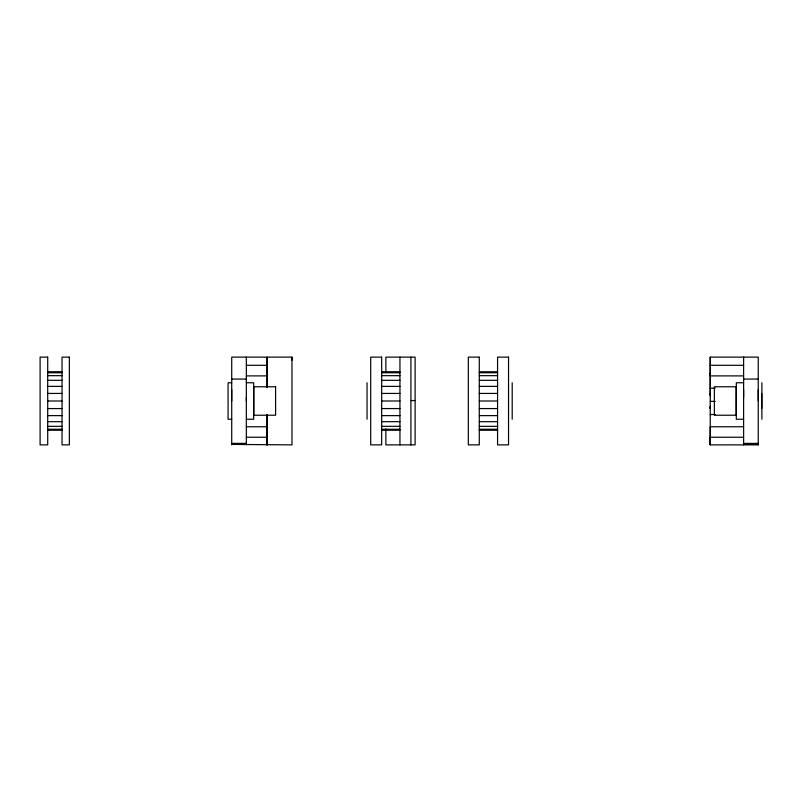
<?xml version="1.0" encoding="UTF-8"?>
<svg xmlns="http://www.w3.org/2000/svg" width="802" height="802" viewBox="0 0 802 802"><rect width="100%" height="100%" fill="white"/><g stroke="black" fill="none" stroke-linecap="round" stroke-linejoin="round"><path stroke-width="1.2" d="M246.344 401L246.344 397.441M267.126 414.734L267.116 444.879L267.126 414.514M267.116 387.466L267.126 357.121L267.126 387.556M710.241 406.173L710.241 408.318L710.241 407.336M710.241 395.827L710.231 357.121L758.241 357.121L758.241 444.869L710.231 444.879L710.231 357.131M743.614 397.441L743.614 389.642M758.241 389.642L758.241 401M267.066 444.879L267.116 437.25L246.344 437.24M231.718 401L231.718 389.642M231.718 444.869L231.718 357.121L291.978 357.121L291.978 444.879L231.658 444.408L231.718 443.376L246.344 443.376M758.241 444.869L758.241 443.376L743.614 443.376M231.658 444.408L246.344 444.378M246.344 365.291L267.116 365.291M710.241 365.291L743.614 365.291M47.709 371.747L62.035 371.747M381.672 371.747L399.947 371.747M479.285 371.747L497.571 371.747M47.709 372.75L62.035 372.75M381.672 372.75L399.947 372.75M479.285 372.75L497.571 372.75M47.709 375.667L62.035 375.667M381.672 375.667L399.947 375.667M479.285 375.667L497.571 375.667M246.344 375.887L267.116 375.887M743.614 375.887L710.241 375.887L710.241 372.8M231.718 379.065L246.344 379.065M743.614 379.065L758.241 379.065M47.709 380.318L62.035 380.318M381.672 380.318L399.947 380.318M479.285 380.318L497.571 380.318M231.718 382.755L228.069 382.755L228.069 419.245L231.718 419.245M246.344 382.755L253.663 382.755L253.663 419.245L246.344 419.245M743.614 382.755L736.306 382.755L736.306 419.245L743.614 419.245M47.709 386.374L62.035 386.374M381.672 386.374L399.947 386.374M479.285 386.374L497.571 386.374M710.241 388.198L715.183 388.198M47.709 393.431L62.035 393.431M381.672 393.431L399.947 393.431M479.285 393.431L497.571 393.431M410.754 400.549L415.115 400.549M47.709 401L62.035 401M381.672 401L399.947 401M479.285 401L497.571 401M710.241 401.381L715.183 401.381M47.709 408.569L62.035 408.569M381.672 408.569L399.947 408.569M479.285 408.569L497.571 408.569M710.241 414.534L715.183 414.534M47.709 415.626L62.035 415.626M381.672 415.626L399.947 415.626M479.285 415.626L497.571 415.626M47.709 421.682L62.035 421.682M381.672 421.682L399.947 421.682M479.285 421.682L497.571 421.682M47.709 426.333L62.035 426.333M381.672 426.333L399.947 426.333M479.285 426.333L497.571 426.333M246.344 426.764L267.116 426.764M743.614 426.764L710.241 426.764L710.231 444.879L710.241 437.25L743.614 437.24M47.709 429.25L62.035 429.25M381.672 429.25L399.947 429.25M479.285 429.25L497.571 429.25M47.709 430.253L62.035 430.253M381.672 430.253L399.947 430.253M479.285 430.253L497.571 430.253M743.614 444.378L758.311 444.408M710.241 393.692L710.241 394.664M291.978 357.121L291.978 360.118M267.116 429.281L267.126 444.879M761.9 382.755L761.9 419.245M761.73 393.702L761.73 408.298M743.614 357.121L743.614 444.869M512.197 382.765L512.197 419.235M410.915 357.131L410.915 444.879M399.947 357.131L399.947 444.879M385.862 372.369L385.862 357.131L415.115 357.131L415.115 444.879L385.862 444.879L385.862 428.87M367.045 382.765L367.045 419.235M246.344 357.121L246.344 444.869M47.709 357.131L40.1 357.131L40.1 444.879L47.709 444.879L47.709 357.131M69.353 357.131L62.035 357.131L62.035 444.879L69.353 444.879L69.353 357.131M381.672 357.131L370.704 357.131L370.704 444.879L381.672 444.879L381.672 357.131M479.285 357.131L468.318 357.131L468.318 444.879L479.285 444.879L479.285 357.131M508.538 357.131L497.571 357.131L497.571 444.879L508.538 444.879L508.538 357.131M275.597 386.764L253.823 386.764L253.823 415.225L275.597 415.225L275.597 386.764M736.136 386.764L714.371 386.764L714.371 415.225L736.136 415.225L736.136 386.764"/></g></svg>
